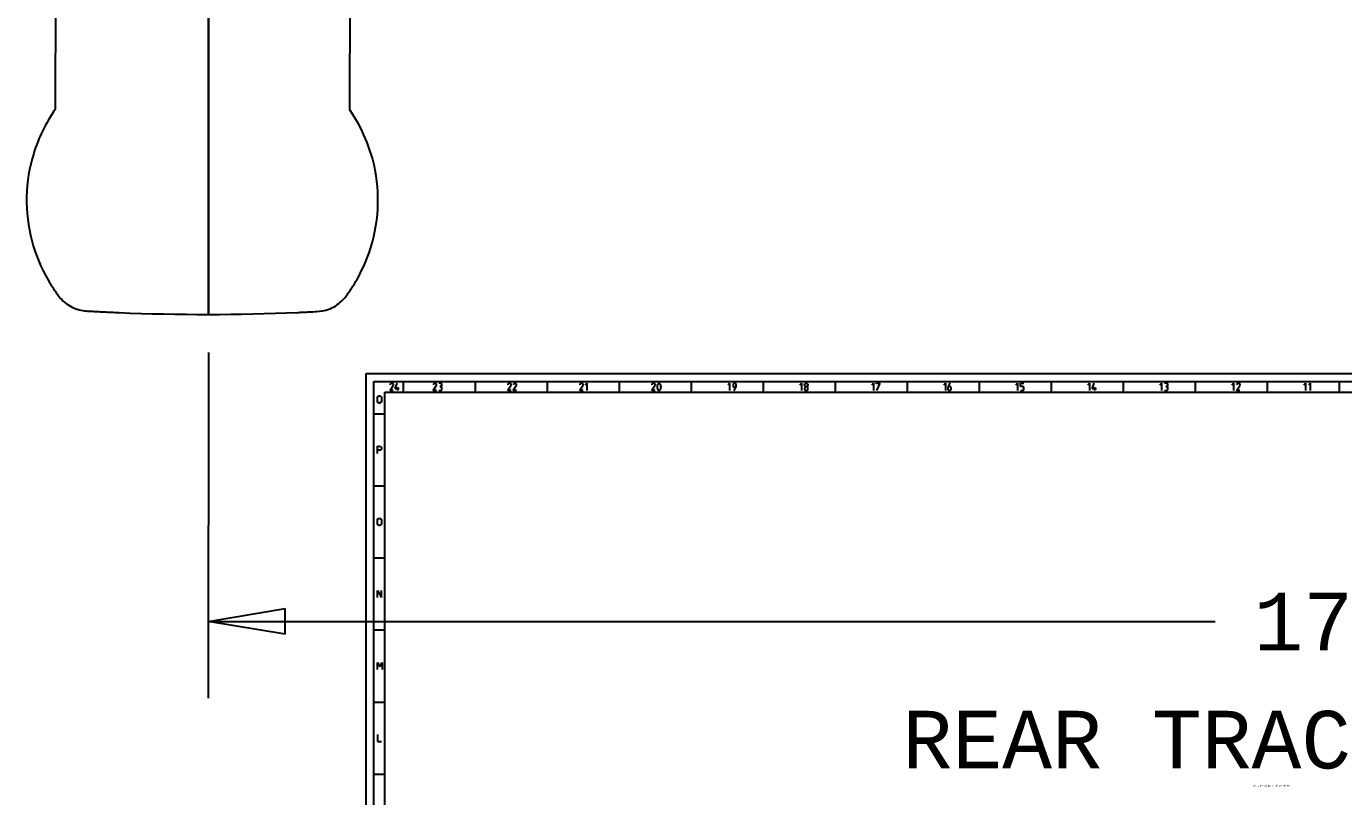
# Model space of a CAD drawing. Extents: x -912 to 8450, y -583 to 4401.
# Drawn here: x -236 to 679, y 547 to 1082 of the extents above; entities that cross this region are included whole.
import ezdxf
from ezdxf.enums import TextEntityAlignment as Align

# ---------------------------------------------------------------- set-up
doc = ezdxf.new("R2010")
doc.units = 0
doc.header["$MEASUREMENT"] = 0
doc.layers.get('0').update_dxf_attribs({"linetype": 'CONTINUOUS'})
doc.layers.add('1', color=7, linetype='CONTINUOUS')
doc.layers.add('5', color=7, linetype='CONTINUOUS')
doc.styles.get("Standard").update_dxf_attribs({"font": 'monotxt.shx'})
doc.dimstyles.new('DSTYLE1', dxfattribs={"dimtxt": 40, "dimasz": 53.333333, "dimexe": 4, "dimexo": 2, "dimgap": 2, "dimtad": 0, "dimtih": 1, "dimtoh": 1, "dimdec": 0, "dimzin": 3, "dimtxsty": 'STANDARD', "dimcen": 0.09, "dimazin": 3, "dimtp": 1, "dimtm": 1, "dimtfac": 1, "dimtdec": 4, "dimtofl": 0, "dimtmove": 0, "dimatfit": 3, "dimtolj": 1, "dimtzin": 0})

# ---------------------------------------------------------------- blocks, each defined once
blk = doc.blocks.new('A0_SIZE_FORMAT_E')
at = {"layer": '1', "color": 3, "linetype": 'CONTINUOUS'}
for p, q in [((-1189, 841), (0, 841)), ((-1189, 0), (-1189, 841)), ((-1183.5, 835.5), (-5.5, 835.5)), ((-1183.5, 5.5), (-1183.5, 835.5)), ((-1172.33, 829.23), (-1170.23, 832.52)), ((-1168.89, 830.42), (-1167.46, 834.23)), ((-1163, 828), (-1163, 835.5)), ((-1142.36, 829.23), (-1140.26, 832.52)), ((-1137.38, 834.25), (-1138.56, 834.25)), ((-1113, 828), (-1113, 835.5)), ((-1090.61, 829.23), (-1088.51, 832.52)), ((-1086.79, 829.23), (-1084.69, 832.52)), ((-1063, 828), (-1063, 835.5)), ((-1040.61, 829.23), (-1038.51, 832.52)), ((-1036.79, 833.12), (-1035.65, 834.23)), ((-1035.65, 834.23), (-1035.65, 829.23)), ((-1013, 828), (-1013, 835.5)), ((-990.61, 829.23), (-988.51, 832.52)), ((-963, 828), (-963, 835.5)), ((-937.67, 833.14), (-936.53, 834.25)), ((-936.53, 834.25), (-936.53, 829.25)), ((-934.19, 833.18), (-934.19, 832.62)), ((-913, 828), (-913, 835.5)), ((-887.87, 833.14), (-886.73, 834.25)), ((-886.73, 834.25), (-886.73, 829.25)), ((-863, 828), (-863, 835.5)), ((-837.87, 833.14), (-836.73, 834.25)), ((-836.73, 834.25), (-836.73, 829.25)), ((-832.2, 834.25), (-834.49, 829.25)), ((-834.49, 834.25), (-832.2, 834.25)), ((-834.49, 833.77), (-834.49, 834.25)), ((-813, 828), (-813, 835.5)), ((-787.87, 833.14), (-786.73, 834.25)), ((-786.73, 834.25), (-786.73, 829.25)), ((-763, 828), (-763, 835.5)), ((-737.87, 833.14), (-736.73, 834.25)), ((-736.73, 834.25), (-736.73, 829.25)), ((-734.49, 834.25), (-732.2, 834.25)), ((-734.49, 832.03), (-734.49, 834.25)), ((-713, 828), (-713, 835.5)), ((-687.87, 833.14), (-686.73, 834.25)), ((-686.73, 834.25), (-686.73, 829.25)), ((-684.77, 830.44), (-683.34, 834.25)), ((-663, 828), (-663, 835.5)), ((-637.87, 833.14), (-636.73, 834.25)), ((-636.73, 834.25), (-636.73, 829.25)), ((-633.34, 834.25), (-634.52, 834.25)), ((-613, 828), (-613, 835.5)), ((-587.87, 833.14), (-586.73, 834.25)), ((-586.73, 834.25), (-586.73, 829.25)), ((-584.51, 829.23), (-582.41, 832.52)), ((-563, 828), (-563, 835.5)), ((-537.87, 833.14), (-536.73, 834.25)), ((-536.73, 834.25), (-536.73, 829.25)), ((-534.51, 833.12), (-533.37, 834.23)), ((-533.37, 834.23), (-533.37, 829.23)), ((-513, 828), (-513, 835.5)), ((-1181.15, 821.89), (-1181.15, 824.11)), ((-1178.29, 824.11), (-1178.29, 821.89)), ((-1176, 828), (-13, 828)), ((-1176, 13), (-1176, 828)), ((-1170.05, 829.23), (-1172.33, 829.23)), ((-1166.03, 830.42), (-1168.89, 830.42)), ((-1167.22, 831.61), (-1167.22, 831.14)), ((-1167.22, 831.14), (-1167.22, 830.66)), ((-1167.22, 830.66), (-1167.22, 830.42)), ((-1167.22, 830.42), (-1167.22, 830.18)), ((-1167.22, 830.18), (-1167.22, 829.71)), ((-1167.22, 829.71), (-1167.22, 829.23)), ((-1140.07, 829.23), (-1142.36, 829.23)), ((-1138.56, 829.25), (-1137.66, 829.25)), ((-1137.66, 832.03), (-1137.38, 832.03)), ((-1088.32, 829.23), (-1090.61, 829.23)), ((-1084.51, 829.23), (-1086.79, 829.23)), ((-1038.32, 829.23), (-1040.61, 829.23)), ((-988.32, 829.23), (-990.61, 829.23)), ((-933.05, 831.51), (-932.19, 831.51)), ((-884.49, 830.91), (-884.49, 830.35)), ((-882.2, 830.35), (-882.2, 830.91)), ((-783.92, 832.03), (-784.77, 832.03)), ((-782.77, 830.36), (-782.77, 830.92)), ((-733.59, 832.03), (-734.49, 832.03)), ((-734.49, 829.25), (-733.59, 829.25)), ((-681.92, 830.44), (-684.77, 830.44)), ((-683.11, 831.63), (-683.11, 831.15)), ((-683.11, 831.15), (-683.11, 830.68)), ((-683.11, 830.68), (-683.11, 830.44)), ((-683.11, 830.44), (-683.11, 830.2)), ((-683.11, 830.2), (-683.11, 829.73)), ((-683.11, 829.73), (-683.11, 829.25)), ((-634.52, 829.25), (-633.62, 829.25)), ((-633.62, 832.03), (-633.34, 832.03)), ((-582.22, 829.23), (-584.51, 829.23)), ((-1178.71, 820.91), (-1179.24, 821.44)), ((-1178.18, 820.38), (-1178.71, 820.91)), ((-1183.5, 813), (-1176, 813)), ((-1181.15, 790.5), (-1179.72, 790.5)), ((-1181.15, 785.5), (-1181.15, 790.5)), ((-1179.72, 787.72), (-1181.15, 787.72)), ((-1183.5, 763), (-1176, 763)), ((-1181.15, 736.89), (-1181.15, 739.11)), ((-1178.29, 739.11), (-1178.29, 736.89)), ((-1183.5, 713), (-1176, 713)), ((-1181.15, 690.5), (-1178.29, 685.5)), ((-1181.15, 685.5), (-1181.15, 690.5)), ((-1178.29, 685.5), (-1178.29, 690.5)), ((-1183.5, 663), (-1176, 663)), ((-1181.15, 640.5), (-1179.43, 637.72)), ((-1181.15, 635.5), (-1181.15, 640.5)), ((-1179.43, 637.72), (-1177.72, 640.5)), ((-1177.72, 640.5), (-1177.72, 635.5)), ((-1183.5, 613), (-1176, 613)), ((-1181.15, 590.5), (-1181.15, 585.5)), ((-1181.15, 585.5), (-1179.72, 585.5)), ((-1179.72, 585.5), (-1178.29, 585.5)), ((-1183.5, 563), (-1176, 563))]:
    blk.add_line(p, q, dxfattribs=at)
for points in [[(-1136.27, 833.14), (-1136.27, 833.21, 0.008572), (-1136.27, 833.28, 0.009143), (-1136.28, 833.35, 0.009773), (-1136.29, 833.41, 0.010409), (-1136.3, 833.48, 0.011098), (-1136.32, 833.54, 0.011779), (-1136.33, 833.6, 0.012498), (-1136.35, 833.65, 0.013184), (-1136.37, 833.7, 0.013879), (-1136.4, 833.75, 0.014511), (-1136.42, 833.8, 0.015103), (-1136.45, 833.85, 0.015585), (-1136.48, 833.89, 0.016003), (-1136.51, 833.93, 0.016304), (-1136.55, 833.97, 0.016409), (-1136.59, 834.01, 0.016309), (-1136.63, 834.04, 0.016307), (-1136.67, 834.07, 0.016358), (-1136.72, 834.1, 0.015483), (-1136.77, 834.12, 0.014021), (-1136.82, 834.15, 0.0149), (-1136.87, 834.17, 0.016895), (-1136.93, 834.19, 0.012089), (-1136.98, 834.2, 0.004017), (-1137.03, 834.22, 0.015985), (-1137.11, 834.23, 0.024459), (-1137.22, 834.24, 0.010714), (-1137.38, 834.25, 0.005393)], [(-1137.38, 832.03), (-1137.31, 832.03, 0.008574), (-1137.24, 832.03, 0.009145), (-1137.17, 832.04, 0.009775), (-1137.11, 832.05, 0.010411), (-1137.04, 832.06, 0.011101), (-1136.98, 832.07, 0.011782), (-1136.92, 832.09, 0.0125), (-1136.87, 832.11, 0.013187), (-1136.82, 832.13, 0.013882), (-1136.77, 832.15, 0.014514), (-1136.72, 832.18, 0.015105), (-1136.67, 832.21, 0.015588), (-1136.63, 832.24, 0.016005), (-1136.59, 832.27, 0.016306), (-1136.55, 832.31, 0.01641), (-1136.51, 832.35, 0.01631), (-1136.48, 832.39, 0.016308), (-1136.45, 832.43, 0.016358), (-1136.42, 832.48, 0.015483), (-1136.39, 832.52, 0.014021), (-1136.37, 832.57, 0.014899), (-1136.35, 832.63, 0.016893), (-1136.33, 832.68, 0.012087), (-1136.32, 832.74, 0.004016), (-1136.3, 832.79, 0.015982), (-1136.29, 832.86, 0.024455), (-1136.28, 832.98, 0.010712), (-1136.27, 833.14, 0.005392)], [(-934.19, 832.62), (-934.19, 832.55, 0.008816), (-934.19, 832.48, 0.009402), (-934.18, 832.41, 0.010046), (-934.17, 832.35, 0.010694), (-934.16, 832.28, 0.011393), (-934.14, 832.22, 0.01208), (-934.13, 832.17, 0.012799), (-934.11, 832.11, 0.013479), (-934.09, 832.06, 0.014161), (-934.06, 832.01, 0.014771), (-934.04, 831.96, 0.01533), (-934.01, 831.91, 0.015773), (-933.97, 831.87, 0.01614), (-933.94, 831.83, 0.016387), (-933.9, 831.79, 0.01643), (-933.86, 831.75, 0.016272), (-933.82, 831.72, 0.01621), (-933.78, 831.69, 0.016204), (-933.73, 831.66, 0.015286), (-933.68, 831.64, 0.013804), (-933.63, 831.61, 0.014631), (-933.57, 831.59, 0.016549), (-933.52, 831.57, 0.011815), (-933.46, 831.56, 0.003922), (-933.41, 831.54, 0.015596), (-933.33, 831.53, 0.023817), (-933.21, 831.52, 0.010422), (-933.05, 831.51, 0.005245)], [(-884.31, 832.57), (-884.34, 832.64, -0.008574), (-884.37, 832.7, -0.009146), (-884.4, 832.76, -0.009776), (-884.43, 832.82, -0.010412), (-884.45, 832.88, -0.011101), (-884.47, 832.94, -0.011783), (-884.48, 833, -0.012501), (-884.49, 833.06, -0.013188), (-884.5, 833.11, -0.013883), (-884.51, 833.17, -0.014515), (-884.51, 833.22, -0.015107), (-884.5, 833.28, -0.015589), (-884.5, 833.33, -0.016007), (-884.49, 833.38, -0.016307), (-884.48, 833.43, -0.016412), (-884.46, 833.48, -0.016312), (-884.45, 833.53, -0.016309), (-884.42, 833.58, -0.016359), (-884.4, 833.63, -0.015484), (-884.37, 833.67, -0.014022), (-884.34, 833.72, -0.0149), (-884.3, 833.77, -0.016894), (-884.26, 833.81, -0.012088), (-884.22, 833.85, -0.004016), (-884.18, 833.89, -0.015983), (-884.13, 833.94, -0.024456), (-884.03, 834, -0.010712), (-883.9, 834.09, -0.005392)], [(-883.34, 832.02), (-883.39, 832.02, -0.007264), (-883.43, 832.02, -0.007492), (-883.47, 832.02, -0.007728), (-883.51, 832.03, -0.007949), (-883.55, 832.03, -0.008172), (-883.59, 832.04, -0.008378), (-883.63, 832.05, -0.00858), (-883.66, 832.06, -0.00876), (-883.7, 832.07, -0.008932), (-883.74, 832.08, -0.009079), (-883.77, 832.09, -0.009208), (-883.81, 832.11, -0.009306), (-883.84, 832.12, -0.009395), (-883.87, 832.14, -0.009465), (-883.9, 832.16, -0.009469), (-883.94, 832.18, -0.009411), (-883.97, 832.2, -0.009465), (-884, 832.22, -0.009602), (-884.03, 832.24, -0.009246), (-884.06, 832.27, -0.008542), (-884.08, 832.29, -0.009301), (-884.11, 832.32, -0.010885), (-884.14, 832.35, -0.00808), (-884.16, 832.37, -0.002739), (-884.19, 832.4, -0.01111), (-884.21, 832.44, -0.018207), (-884.26, 832.49, -0.00848), (-884.31, 832.57, -0.004388)], [(-883.9, 834.09), (-883.86, 834.11, -0.007264), (-883.83, 834.13, -0.007493), (-883.79, 834.15, -0.007728), (-883.75, 834.16, -0.00795), (-883.71, 834.18, -0.008173), (-883.68, 834.19, -0.008379), (-883.64, 834.2, -0.008581), (-883.6, 834.22, -0.008761), (-883.57, 834.22, -0.008933), (-883.53, 834.23, -0.009081), (-883.49, 834.24, -0.00921), (-883.46, 834.24, -0.009308), (-883.42, 834.25, -0.009397), (-883.38, 834.25, -0.009467), (-883.34, 834.25, -0.009471), (-883.31, 834.25, -0.009413), (-883.27, 834.25, -0.009467), (-883.23, 834.24, -0.009604), (-883.2, 834.24, -0.009248), (-883.16, 834.23, -0.008544), (-883.12, 834.22, -0.009303), (-883.08, 834.22, -0.010888), (-883.05, 834.2, -0.008082), (-883.01, 834.19, -0.00274), (-882.98, 834.18, -0.011113), (-882.94, 834.16, -0.018211), (-882.87, 834.13, -0.008481), (-882.79, 834.09, -0.004389)], [(-882.38, 832.57), (-882.4, 832.54, -0.007263), (-882.43, 832.5, -0.007491), (-882.45, 832.47, -0.007727), (-882.47, 832.44, -0.007948), (-882.5, 832.4, -0.008171), (-882.52, 832.37, -0.008377), (-882.55, 832.35, -0.008579), (-882.58, 832.32, -0.008759), (-882.6, 832.29, -0.008931), (-882.63, 832.27, -0.009079), (-882.66, 832.24, -0.009207), (-882.69, 832.22, -0.009306), (-882.72, 832.2, -0.009394), (-882.75, 832.18, -0.009465), (-882.78, 832.16, -0.009469), (-882.82, 832.14, -0.009411), (-882.85, 832.12, -0.009465), (-882.88, 832.11, -0.009602), (-882.92, 832.09, -0.009246), (-882.95, 832.08, -0.008542), (-882.99, 832.07, -0.009301), (-883.03, 832.06, -0.010886), (-883.06, 832.05, -0.008081), (-883.1, 832.04, -0.00274), (-883.13, 832.03, -0.011111), (-883.18, 832.03, -0.018209), (-883.25, 832.02, -0.008481), (-883.34, 832.02, -0.004389)], [(-882.79, 834.09), (-882.73, 834.05, -0.008575), (-882.67, 834.02, -0.009147), (-882.61, 833.98, -0.009777), (-882.56, 833.94, -0.010414), (-882.51, 833.89, -0.011103), (-882.47, 833.85, -0.011785), (-882.42, 833.81, -0.012504), (-882.39, 833.77, -0.01319), (-882.35, 833.72, -0.013886), (-882.32, 833.67, -0.014518), (-882.29, 833.63, -0.01511), (-882.26, 833.58, -0.015592), (-882.24, 833.53, -0.01601), (-882.22, 833.48, -0.01631), (-882.21, 833.43, -0.016414), (-882.2, 833.38, -0.016314), (-882.19, 833.33, -0.016311), (-882.18, 833.28, -0.016361), (-882.18, 833.22, -0.015485), (-882.18, 833.17, -0.014022), (-882.19, 833.11, -0.0149), (-882.2, 833.06, -0.016894), (-882.21, 833, -0.012087), (-882.22, 832.94, -0.004016), (-882.24, 832.89, -0.015982), (-882.26, 832.82, -0.024454), (-882.31, 832.72, -0.010711), (-882.38, 832.57, -0.005391)], [(-632.23, 833.14), (-632.23, 833.21, 0.008572), (-632.24, 833.28, 0.009143), (-632.25, 833.35, 0.009773), (-632.25, 833.41, 0.010409), (-632.27, 833.48, 0.011098), (-632.28, 833.54, 0.011779), (-632.3, 833.6, 0.012498), (-632.31, 833.65, 0.013184), (-632.34, 833.7, 0.013879), (-632.36, 833.75, 0.014511), (-632.38, 833.8, 0.015103), (-632.41, 833.85, 0.015585), (-632.44, 833.89, 0.016003), (-632.48, 833.93, 0.016304), (-632.51, 833.97, 0.016409), (-632.55, 834.01, 0.016309), (-632.59, 834.04, 0.016307), (-632.64, 834.07, 0.016358), (-632.68, 834.1, 0.015483), (-632.73, 834.12, 0.014021), (-632.78, 834.15, 0.0149), (-632.83, 834.17, 0.016895), (-632.89, 834.19, 0.012089), (-632.95, 834.2, 0.004017), (-633, 834.22, 0.015985), (-633.07, 834.23, 0.024459), (-633.19, 834.24, 0.010714), (-633.34, 834.25, 0.005393)], [(-633.34, 832.03), (-633.27, 832.03, 0.008574), (-633.2, 832.03, 0.009145), (-633.13, 832.04, 0.009775), (-633.07, 832.05, 0.010411), (-633.01, 832.06, 0.011101), (-632.95, 832.07, 0.011782), (-632.89, 832.09, 0.0125), (-632.83, 832.11, 0.013187), (-632.78, 832.13, 0.013882), (-632.73, 832.15, 0.014514), (-632.68, 832.18, 0.015105), (-632.64, 832.21, 0.015588), (-632.59, 832.24, 0.016005), (-632.55, 832.27, 0.016306), (-632.51, 832.31, 0.01641), (-632.48, 832.35, 0.01631), (-632.44, 832.39, 0.016308), (-632.41, 832.43, 0.016358), (-632.38, 832.48, 0.015483), (-632.36, 832.52, 0.014021), (-632.34, 832.57, 0.014899), (-632.31, 832.63, 0.016893), (-632.3, 832.68, 0.012087), (-632.28, 832.74, 0.004016), (-632.27, 832.79, 0.015982), (-632.25, 832.86, 0.024455), (-632.24, 832.98, 0.010712), (-632.23, 833.14, 0.005392)], [(-1136.27, 830.64), (-1136.27, 830.73, 0.008572), (-1136.28, 830.82, 0.009144), (-1136.28, 830.9, 0.009774), (-1136.3, 830.98, 0.01041), (-1136.31, 831.06, 0.011099), (-1136.33, 831.14, 0.01178), (-1136.35, 831.21, 0.012499), (-1136.37, 831.28, 0.013185), (-1136.4, 831.34, 0.01388), (-1136.43, 831.41, 0.014512), (-1136.46, 831.47, 0.015104), (-1136.49, 831.53, 0.015586), (-1136.53, 831.58, 0.016004), (-1136.57, 831.63, 0.016305), (-1136.62, 831.68, 0.01641), (-1136.67, 831.72, 0.01631), (-1136.72, 831.76, 0.016308), (-1136.77, 831.8, 0.016359), (-1136.83, 831.84, 0.015484), (-1136.89, 831.87, 0.014022), (-1136.95, 831.9, 0.0149), (-1137.02, 831.93, 0.016895), (-1137.09, 831.95, 0.012089), (-1137.16, 831.97, 0.004017), (-1137.22, 831.99, 0.015984), (-1137.31, 832, 0.024459), (-1137.46, 832.02, 0.010714), (-1137.66, 832.03, 0.005393)], [(-1137.66, 829.25), (-1137.57, 829.25, 0.008573), (-1137.48, 829.26, 0.009145), (-1137.4, 829.27, 0.009776), (-1137.31, 829.28, 0.010412), (-1137.24, 829.29, 0.011101), (-1137.16, 829.31, 0.011783), (-1137.09, 829.33, 0.012502), (-1137.02, 829.35, 0.013189), (-1136.95, 829.38, 0.013885), (-1136.89, 829.41, 0.014517), (-1136.83, 829.44, 0.015109), (-1136.77, 829.48, 0.015592), (-1136.72, 829.51, 0.01601), (-1136.67, 829.56, 0.016311), (-1136.62, 829.6, 0.016415), (-1136.57, 829.65, 0.016315), (-1136.53, 829.7, 0.016313), (-1136.49, 829.75, 0.016363), (-1136.46, 829.81, 0.015487), (-1136.43, 829.87, 0.014025), (-1136.4, 829.93, 0.014903), (-1136.37, 830, 0.016898), (-1136.35, 830.07, 0.01209), (-1136.33, 830.14, 0.004017), (-1136.31, 830.21, 0.015986), (-1136.3, 830.29, 0.024459), (-1136.28, 830.44, 0.010713), (-1136.27, 830.64, 0.005392)], [(-884.49, 830.35), (-884.49, 830.28, 0.008817), (-884.48, 830.21, 0.009403), (-884.47, 830.14, 0.010048), (-884.47, 830.08, 0.010696), (-884.45, 830.01, 0.011395), (-884.44, 829.95, 0.012082), (-884.42, 829.89, 0.012802), (-884.4, 829.84, 0.013482), (-884.38, 829.79, 0.014164), (-884.36, 829.74, 0.014774), (-884.33, 829.69, 0.015334), (-884.3, 829.64, 0.015776), (-884.27, 829.6, 0.016144), (-884.24, 829.56, 0.01639), (-884.2, 829.52, 0.016434), (-884.16, 829.48, 0.016275), (-884.12, 829.45, 0.016213), (-884.07, 829.42, 0.016206), (-884.03, 829.39, 0.015287), (-883.98, 829.37, 0.013805), (-883.93, 829.34, 0.014632), (-883.87, 829.32, 0.016549), (-883.81, 829.3, 0.011815), (-883.75, 829.29, 0.003922), (-883.7, 829.27, 0.015595), (-883.63, 829.26, 0.023815), (-883.51, 829.25, 0.010421), (-883.34, 829.24, 0.005244)], [(-882.2, 830.91), (-882.2, 830.98, 0.008817), (-882.21, 831.05, 0.009404), (-882.21, 831.12, 0.010048), (-882.22, 831.18, 0.010696), (-882.23, 831.25, 0.011395), (-882.25, 831.31, 0.012082), (-882.27, 831.36, 0.012801), (-882.28, 831.42, 0.013482), (-882.31, 831.47, 0.014164), (-882.33, 831.52, 0.014773), (-882.36, 831.57, 0.015333), (-882.39, 831.62, 0.015775), (-882.42, 831.66, 0.016142), (-882.45, 831.7, 0.016389), (-882.49, 831.74, 0.016432), (-882.53, 831.77, 0.016273), (-882.57, 831.81, 0.016211), (-882.62, 831.84, 0.016204), (-882.66, 831.87, 0.015285), (-882.71, 831.89, 0.013803), (-882.76, 831.92, 0.01463), (-882.82, 831.94, 0.016547), (-882.88, 831.96, 0.011814), (-882.93, 831.97, 0.003921), (-882.99, 831.99, 0.015594), (-883.06, 832, 0.023813), (-883.18, 832.01, 0.01042), (-883.34, 832.02, 0.005244)], [(-782.77, 830.92), (-782.77, 830.99, 0.008817), (-782.78, 831.06, 0.009403), (-782.79, 831.13, 0.010048), (-782.79, 831.19, 0.010695), (-782.81, 831.25, 0.011394), (-782.82, 831.32, 0.012081), (-782.84, 831.37, 0.0128), (-782.86, 831.43, 0.01348), (-782.88, 831.48, 0.014162), (-782.9, 831.53, 0.014772), (-782.93, 831.58, 0.015331), (-782.96, 831.63, 0.015773), (-782.99, 831.67, 0.016141), (-783.02, 831.71, 0.016387), (-783.06, 831.75, 0.01643), (-783.1, 831.78, 0.016271), (-783.14, 831.82, 0.016209), (-783.19, 831.85, 0.016203), (-783.23, 831.88, 0.015284), (-783.28, 831.9, 0.013803), (-783.33, 831.93, 0.01463), (-783.39, 831.95, 0.016547), (-783.45, 831.97, 0.011813), (-783.51, 831.98, 0.003921), (-783.56, 832, 0.015594), (-783.63, 832.01, 0.023813), (-783.75, 832.02, 0.010421), (-783.92, 832.03, 0.005244)], [(-732.2, 830.64), (-732.21, 830.73, 0.008574), (-732.21, 830.82, 0.009146), (-732.22, 830.9, 0.009776), (-732.23, 830.98, 0.010412), (-732.24, 831.06, 0.011102), (-732.26, 831.14, 0.011783), (-732.28, 831.21, 0.012502), (-732.31, 831.28, 0.013189), (-732.33, 831.34, 0.013885), (-732.36, 831.41, 0.014517), (-732.39, 831.47, 0.015108), (-732.43, 831.53, 0.015591), (-732.47, 831.58, 0.016009), (-732.51, 831.63, 0.016309), (-732.55, 831.68, 0.016414), (-732.6, 831.72, 0.016314), (-732.65, 831.76, 0.016311), (-732.71, 831.8, 0.016361), (-732.76, 831.84, 0.015486), (-732.82, 831.87, 0.014023), (-732.89, 831.9, 0.014901), (-732.95, 831.93, 0.016895), (-733.03, 831.95, 0.012088), (-733.09, 831.97, 0.004016), (-733.16, 831.99, 0.015984), (-733.25, 832, 0.024456), (-733.4, 832.02, 0.010712), (-733.59, 832.03, 0.005392)], [(-733.59, 829.25), (-733.5, 829.25, 0.008575), (-733.41, 829.26, 0.009146), (-733.33, 829.27, 0.009777), (-733.25, 829.28, 0.010413), (-733.17, 829.29, 0.011103), (-733.09, 829.31, 0.011784), (-733.02, 829.33, 0.012503), (-732.95, 829.35, 0.013189), (-732.89, 829.38, 0.013885), (-732.82, 829.41, 0.014517), (-732.76, 829.44, 0.015109), (-732.71, 829.48, 0.015591), (-732.65, 829.51, 0.016009), (-732.6, 829.56, 0.016309), (-732.55, 829.6, 0.016414), (-732.51, 829.65, 0.016313), (-732.47, 829.7, 0.016311), (-732.43, 829.75, 0.016361), (-732.39, 829.81, 0.015485), (-732.36, 829.87, 0.014022), (-732.33, 829.93, 0.0149), (-732.31, 830, 0.016894), (-732.28, 830.07, 0.012088), (-732.26, 830.14, 0.004016), (-732.24, 830.21, 0.015983), (-732.23, 830.29, 0.024455), (-732.22, 830.44, 0.010711), (-732.2, 830.64, 0.005391)], [(-632.23, 830.64), (-632.24, 830.73, 0.008572), (-632.24, 830.82, 0.009144), (-632.25, 830.9, 0.009774), (-632.26, 830.98, 0.01041), (-632.27, 831.06, 0.011099), (-632.29, 831.14, 0.01178), (-632.31, 831.21, 0.012499), (-632.33, 831.28, 0.013185), (-632.36, 831.34, 0.01388), (-632.39, 831.41, 0.014512), (-632.42, 831.47, 0.015104), (-632.46, 831.53, 0.015586), (-632.5, 831.58, 0.016004), (-632.54, 831.63, 0.016305), (-632.58, 831.68, 0.01641), (-632.63, 831.72, 0.01631), (-632.68, 831.76, 0.016308), (-632.74, 831.8, 0.016359), (-632.79, 831.84, 0.015484), (-632.85, 831.87, 0.014022), (-632.92, 831.9, 0.0149), (-632.98, 831.93, 0.016895), (-633.05, 831.95, 0.012089), (-633.12, 831.97, 0.004017), (-633.19, 831.99, 0.015984), (-633.28, 832, 0.024459), (-633.42, 832.02, 0.010714), (-633.62, 832.03, 0.005393)], [(-633.62, 829.25), (-633.53, 829.25, 0.008573), (-633.44, 829.26, 0.009145), (-633.36, 829.27, 0.009776), (-633.28, 829.28, 0.010412), (-633.2, 829.29, 0.011101), (-633.12, 829.31, 0.011783), (-633.05, 829.33, 0.012502), (-632.98, 829.35, 0.013189), (-632.92, 829.38, 0.013885), (-632.85, 829.41, 0.014517), (-632.79, 829.44, 0.015109), (-632.74, 829.48, 0.015592), (-632.68, 829.51, 0.01601), (-632.63, 829.56, 0.016311), (-632.58, 829.6, 0.016415), (-632.54, 829.65, 0.016315), (-632.5, 829.7, 0.016313), (-632.46, 829.75, 0.016363), (-632.42, 829.81, 0.015487), (-632.39, 829.87, 0.014025), (-632.36, 829.93, 0.014903), (-632.33, 830, 0.016898), (-632.31, 830.07, 0.01209), (-632.29, 830.14, 0.004017), (-632.27, 830.21, 0.015986), (-632.26, 830.29, 0.024459), (-632.25, 830.44, 0.010713), (-632.23, 830.64, 0.005392)]]:
    blk.add_lwpolyline(points, format="xyb", dxfattribs=at)
for points, knots in [([(-1170.23, 832.52), (-1170.07, 832.86), (-1169.8, 833.42), (-1170.63, 834.16), (-1171.15, 834.31), (-1172.01, 834.05), (-1172.35, 833.51), (-1172.33, 833.09)], [0, 0, 0, 0, 0.166667, 0.333333, 0.5, 0.666667, 1, 1, 1, 1]), ([(-1140.26, 832.52), (-1140.1, 832.86), (-1139.82, 833.42), (-1140.65, 834.16), (-1141.17, 834.31), (-1142.04, 834.05), (-1142.37, 833.51), (-1142.36, 833.09)], [0, 0, 0, 0, 0.166667, 0.333333, 0.5, 0.666667, 1, 1, 1, 1]), ([(-1088.51, 832.52), (-1088.35, 832.86), (-1088.07, 833.42), (-1088.9, 834.16), (-1089.42, 834.31), (-1090.28, 834.05), (-1090.62, 833.51), (-1090.61, 833.09)], [0, 0, 0, 0, 0.166667, 0.333333, 0.5, 0.666667, 1, 1, 1, 1]), ([(-1084.69, 832.52), (-1084.53, 832.86), (-1084.26, 833.42), (-1085.09, 834.16), (-1085.61, 834.31), (-1086.47, 834.05), (-1086.81, 833.51), (-1086.79, 833.09)], [0, 0, 0, 0, 0.166667, 0.333333, 0.5, 0.666667, 1, 1, 1, 1]), ([(-1038.51, 832.52), (-1038.35, 832.86), (-1038.07, 833.42), (-1038.9, 834.16), (-1039.42, 834.31), (-1040.29, 834.05), (-1040.62, 833.51), (-1040.61, 833.09)], [0, 0, 0, 0, 0.166667, 0.333333, 0.5, 0.666667, 1, 1, 1, 1]), ([(-988.51, 832.52), (-988.35, 832.86), (-988.07, 833.42), (-988.9, 834.16), (-989.42, 834.31), (-990.29, 834.05), (-990.62, 833.51), (-990.61, 833.09)], [0, 0, 0, 0, 0.166667, 0.333333, 0.5, 0.666667, 1, 1, 1, 1]), ([(-986.02, 833.97), (-985.9, 834.13), (-985.71, 834.29), (-985.41, 834.22), (-985.2, 834.13), (-984.79, 833.62), (-984.46, 832.94), (-984.36, 831.36), (-984.53, 830.32), (-984.8, 829.78), (-985, 829.51), (-985.2, 829.32), (-985.19, 829.34), (-985.21, 829.32), (-985.25, 829.29), (-985.28, 829.27), (-985.42, 829.21), (-985.5, 829.21), (-985.55, 829.21)], [0, 0, 0, 0, 0.1, 0.15, 0.2, 0.25, 0.3, 0.4, 0.5, 0.55, 0.575, 0.6, 0.625, 0.65, 0.7, 0.8, 0.9, 1, 1, 1, 1]), ([(-933.62, 829.29), (-933.21, 829.68), (-932.7, 830.32), (-932.24, 831.3), (-932.01, 832.08), (-931.87, 833.12), (-932.06, 833.99), (-932.55, 834.3), (-933.05, 834.29)], [0, 0, 0, 0, 0.25, 0.375, 0.5, 0.625, 0.75, 1, 1, 1, 1]), ([(-783.34, 834.25), (-783.76, 833.86), (-784.27, 833.22), (-784.72, 832.24), (-784.96, 831.46), (-785.1, 830.41), (-784.91, 829.55), (-784.42, 829.24), (-783.92, 829.25)], [0, 0, 0, 0, 0.25, 0.375, 0.5, 0.625, 0.75, 1, 1, 1, 1]), ([(-582.41, 832.52), (-582.24, 832.86), (-581.97, 833.42), (-582.8, 834.16), (-583.32, 834.31), (-584.18, 834.05), (-584.52, 833.51), (-584.51, 833.09)], [0, 0, 0, 0, 0.166667, 0.333333, 0.5, 0.666667, 1, 1, 1, 1]), ([(-1181.15, 824.11), (-1181.15, 824.35), (-1181.01, 824.84), (-1180.47, 825.37), (-1179.97, 825.5), (-1179.72, 825.5)], [0, 0, 0, 0, 0.333333, 0.666667, 1, 1, 1, 1]), ([(-1179.72, 825.5), (-1179.47, 825.5), (-1178.97, 825.37), (-1178.42, 824.84), (-1178.29, 824.35), (-1178.29, 824.11)], [0, 0, 0, 0, 0.333333, 0.666667, 1, 1, 1, 1]), ([(-1179.72, 820.5), (-1179.97, 820.5), (-1180.47, 820.63), (-1181.01, 821.16), (-1181.15, 821.65), (-1181.15, 821.89)], [0, 0, 0, 0, 0.333333, 0.666667, 1, 1, 1, 1]), ([(-1178.29, 821.89), (-1178.29, 821.65), (-1178.42, 821.16), (-1178.97, 820.63), (-1179.47, 820.5), (-1179.72, 820.5)], [0, 0, 0, 0, 0.333333, 0.666667, 1, 1, 1, 1]), ([(-1179.72, 790.5), (-1179.47, 790.5), (-1178.97, 790.37), (-1178.42, 789.84), (-1178.29, 789.35), (-1178.29, 789.11)], [0, 0, 0, 0, 0.333333, 0.666667, 1, 1, 1, 1]), ([(-1178.29, 789.11), (-1178.29, 788.87), (-1178.42, 788.38), (-1178.97, 787.85), (-1179.47, 787.72), (-1179.72, 787.72)], [0, 0, 0, 0, 0.333333, 0.666667, 1, 1, 1, 1]), ([(-1181.15, 739.11), (-1181.15, 739.35), (-1181.01, 739.84), (-1180.47, 740.37), (-1179.97, 740.5), (-1179.72, 740.5)], [0, 0, 0, 0, 0.333333, 0.666667, 1, 1, 1, 1]), ([(-1179.72, 735.5), (-1179.97, 735.5), (-1180.47, 735.63), (-1181.01, 736.16), (-1181.15, 736.65), (-1181.15, 736.89)], [0, 0, 0, 0, 0.333333, 0.666667, 1, 1, 1, 1]), ([(-1179.72, 740.5), (-1179.47, 740.5), (-1178.97, 740.37), (-1178.42, 739.84), (-1178.29, 739.35), (-1178.29, 739.11)], [0, 0, 0, 0, 0.333333, 0.666667, 1, 1, 1, 1]), ([(-1178.29, 736.89), (-1178.29, 736.65), (-1178.42, 736.16), (-1178.97, 735.63), (-1179.47, 735.5), (-1179.72, 735.5)], [0, 0, 0, 0, 0.333333, 0.666667, 1, 1, 1, 1])]:
    blk.add_open_spline(points, degree=3, knots=knots, dxfattribs=at)
for points in [[(-985.55, 829.21), (-985.84, 829.26), (-986.28, 829.45), (-986.73, 831.18), (-986.73, 832.7), (-986.31, 833.54), (-986.02, 833.97)], [(-933.05, 834.29), (-933.14, 834.3), (-933.36, 834.24), (-933.59, 834.19), (-934.14, 833.75), (-934.17, 833.4), (-934.19, 833.18)], [(-883.34, 832.02), (-883.44, 832.03), (-883.66, 831.97), (-883.88, 831.92), (-884.43, 831.48), (-884.47, 831.13), (-884.49, 830.91)], [(-883.34, 829.24), (-883.25, 829.23), (-883.03, 829.29), (-882.81, 829.34), (-882.26, 829.78), (-882.22, 830.13), (-882.2, 830.35)], [(-783.92, 829.25), (-783.82, 829.24), (-783.6, 829.3), (-783.38, 829.35), (-782.83, 829.79), (-782.79, 830.14), (-782.77, 830.36)]]:
    blk.add_open_spline(points, degree=3, dxfattribs=at)
for tag, height, p in [('REFERENCE', 3, (-85.38, 135.86)), ('CADTYPE', 3, (-169.79, 87.77)), ('CADLOC.', 3, (-142.12, 87.54)), ('OPER.NO.', 3, (-169.47, 73.86)), ('UNIT', 3, (-142.37, 74.04)), ('DRAWING', 4, (-70.3, 74.33)), ('SHT', 3, (-18.73, 65.4)), ('DESIGN', 3, (-169.47, 59.71)), ('DETAIL', 3, (-142.37, 59.82)), ('TITLE1', 4, (-79.24, 57.66)), ('OF', 3, (-18.73, 58.64)), ('CHECKED', 3, (-169.47, 45.59)), ('SAFETY', 3, (-142.37, 45.59)), ('TITLE2', 4, (-79.48, 48.12)), ('SHOWN', 3, (-22.69, 45.29)), ('RH/LH', 3, (-22.58, 50.9)), ('SCALE', 3, (-169.47, 31.7)), ('YYYYMMDD', 3, (-142.37, 31.81))]:
    blk.add_attdef(tag, text='', height=height, dxfattribs=at).set_placement(p, align=Align.MIDDLE_CENTER)
for tag, p in [('FECDS_VERSION', (-133.17, 100.29)), ('DRW-CAD_FILE', (-111.32, 87.91)), ('VERSION', (-57.34, 87.81)), ('DIVISION', (-91.29, 37.38)), ('PLANT', (-91.29, 30.7)), ('GSDB', (-32.68, 30.49))]:
    blk.add_attdef(tag, text='', height=3, dxfattribs=at).set_placement(p, align=Align.MIDDLE_LEFT)
at = {"layer": '1', "color": 3, "linetype": 'CONTINUOUS', "width": 0.9}
blk.add_attdef('DTMC', text='', height=3, dxfattribs=at).set_placement((-26.48, 92.22), align=Align.MIDDLE_CENTER)
blk = doc.blocks.new('_AH1')
at = {"color": 0, "linetype": 'CONTINUOUS'}
for p, q in [((-1, 0.166667), (0, 0)), ((-1, 0.166667), (-1, -0.166667)), ((0, 0), (-1, -0.166667)), ((0, 0), (-1, 0))]:
    blk.add_line(p, q, dxfattribs=at)
blk = doc.blocks.new('*D7')
at = {"layer": '5', "color": 1, "linetype": 'CONTINUOUS'}
for p, q in [((-109.48877, 855.63539), (-109.52574, 615.64268)), ((1617.6868, 855.36932), (1617.6498, 615.37661)), ((-109.51752, 668.97601), (589.52423, 668.86833)), ((1617.658, 668.70994), (802.85756, 668.83546))]:
    blk.add_line(p, q, dxfattribs=at)
at = {"layer": '5', "color": 1, "xscale": 53.333333, "yscale": 53.333333, "zscale": 53.333333}
for p, rotation in [((-109.51752, 668.97601), 179.99117), ((1617.658, 668.70994), 359.99117)]:
    blk.add_blockref('_AH1', p, dxfattribs=dict(at, rotation=rotation))
at = {"layer": '5', "color": 1, "linetype": 'CONTINUOUS'}
blk.add_text('1759', height=40, dxfattribs=at).set_placement((616.1909, 648.85189))

msp = doc.modelspace()

# ---------------------------------------------------------------- linework, layer by layer
at = {"layer": '5', "color": 2, "linetype": 'CONTINUOUS'}
for p, q in [((-215.25912, 1293.7032), (-215.79247, 1024.3599)), ((-11.29263, 1023.9552), (-10.891767, 1226.3928))]:
    msp.add_line(p, q, dxfattribs=at)
for points, knots in [([(-109.38655, 1401.9916), (-109.38655, 1413.3161), (-109.38655, 1424.3474), (-109.38655, 1467.2123), (-109.38655, 1496.0489), (-109.38655, 1545.7338), (-109.38655, 1565.9636), (-109.38655, 1595.0636), (-109.38655, 1603.5645), (-109.38655, 1607.5779), (-109.38655, 1603.1077), (-109.38655, 1581.8053), (-109.38655, 1565.3803), (-109.38655, 1518.9502), (-109.38655, 1487.7633), (-109.38655, 1418.1165), (-109.38655, 1380.8331), (-109.38655, 1304.017), (-109.38655, 1265.2249), (-109.38655, 1186.9732), (-109.38655, 1148.0518), (-109.38655, 1074.3913), (-109.38655, 1040.1675), (-109.38655, 980.20587), (-109.38655, 954.74159), (-109.38655, 914.99983), (-109.38655, 900.61852), (-109.38655, 882.45803), (-109.38655, 879.78756), (-109.38655, 887.94682), (-109.38655, 897.88441), (-109.38655, 929.44148), (-109.38655, 951.16625), (-109.38655, 1004.6528), (-109.38655, 1036.1465), (-109.38655, 1105.5858), (-109.38655, 1143.0082), (-109.38655, 1219.5944), (-109.38655, 1258.1957), (-109.38655, 1332.9083), (-109.38655, 1368.5984), (-109.38655, 1401.9916)], [0, 0, 0, 0, 0.01657, 0.01657, 0.066423607, 0.066423607, 0.11786836, 0.11786836, 0.17005683, 0.17005683, 0.2220653, 0.2220653, 0.27295648, 0.27295648, 0.33099, 0.33099, 0.38489514, 0.38489514, 0.4359409, 0.4359409, 0.48798836, 0.48798836, 0.54012992, 0.54012992, 0.59142918, 0.59142918, 0.64098677, 0.64098677, 0.69464944, 0.69464944, 0.74493001, 0.74493001, 0.79661556, 0.79661556, 0.84883398, 0.84883398, 0.90065254, 0.90065254, 0.9511408, 0.9511408, 1, 1, 1, 1]), ([(-215.79247, 1024.3599), (-222.34537, 1015.0606), (-227.39077, 1004.7177), (-233.79413, 984.05153), (-235.43625, 973.95499), (-235.85545, 953.47278), (-234.63452, 943.2123), (-229.48231, 923.61747), (-225.61412, 914.28635), (-219.30498, 903.39373), (-217.94707, 901.22372), (-216.14628, 898.55091), (-215.77197, 898.00549), (-215.01363, 896.92139), (-214.63058, 896.38214), (-213.30372, 894.58106), (-212.40287, 893.47336), (-209.94427, 890.95094), (-208.45578, 889.70929), (-203.74334, 886.63325), (-200.21958, 885.30471), (-195.06339, 884.48713), (-193.74083, 884.41593), (-191.06709, 884.2867), (-189.94506, 884.23091), (-187.70109, 884.11462), (-186.5791, 884.05518), (-184.33507, 883.93727), (-183.21303, 883.87878), (-178.56478, 883.64199), (-175.03797, 883.47664), (-130.18131, 881.55524), (-88.785359, 881.69679), (-46.101875, 883.48082), (-44.750191, 883.53909), (-42.04699, 883.65969), (-40.695376, 883.7198), (-37.697777, 883.86144), (-36.052172, 883.94796), (-31.550564, 884.34854), (-28.61165, 884.78771), (-25.001785, 886.03429), (-24.153048, 886.38917), (-20.200788, 888.34667), (-17.428079, 890.60505), (-14.366145, 894.11524), (-13.658892, 895.04033), (-12.380909, 896.80211), (-11.822118, 897.59946), (-10.721505, 899.208), (-10.180867, 900.01964), (-8.192631, 903.08894), (-6.810365, 905.3982), (-3.107985, 912.11624), (-1.01188, 916.6067), (4.518115, 930.91525), (6.897448, 941.09177), (8.789478, 961.68772), (8.30367, 971.98898), (3.463972, 997.08576), (-2.567039, 1011.4647), (-11.292632, 1023.9552)], [0, 0, 0, 0, 0.07126295, 0.07126295, 0.13545145, 0.13545145, 0.1996577, 0.1996577, 0.26247776, 0.26247776, 0.27852549, 0.27852549, 0.28267022, 0.28267022, 0.28681468, 0.28681468, 0.29668573, 0.29668573, 0.30888502, 0.30888502, 0.33196077, 0.33196077, 0.34156156, 0.34156156, 0.34850471, 0.34850471, 0.35544874, 0.35544874, 0.36239277, 0.36239277, 0.38421387, 0.38421387, 0.63987742, 0.63987742, 0.64823894, 0.64823894, 0.65660051, 0.65660051, 0.6667855, 0.6667855, 0.68452551, 0.68452551, 0.69036505, 0.69036505, 0.71175055, 0.71175055, 0.71916289, 0.71916289, 0.7251641, 0.7251641, 0.7311749, 0.7311749, 0.74770242, 0.74770242, 0.77844767, 0.77844767, 0.84222631, 0.84222631, 0.90589715, 0.90589715, 1, 1, 1, 1])]:
    msp.add_open_spline(points, degree=3, knots=knots, dxfattribs=at)

# ---------------------------------------------------------------- block references
at = {"layer": '1'}
msp.add_blockref('A0_SIZE_FORMAT_E', (1189, 0), dxfattribs=at)

# ---------------------------------------------------------------- texts
at = {"layer": '1', "color": 7, "linetype": 'CONTINUOUS', "width": 3}
msp.add_text('2-EXPLICIT', height=1, dxfattribs=at).set_placement((615.4674, 554.15166))
at = {"layer": '5', "color": 1, "linetype": 'CONTINUOUS'}
msp.add_text('REAR TRACK WIDTH', height=40, dxfattribs=at).set_placement((372.45165, 566.88678))

# ---------------------------------------------------------------- dimensions: what is measured, and where the dimension line sits
dim = msp.add_linear_dim(base=(1617.658, 668.70994), p1=(-109.48466, 882.30205), p2=(1617.6909, 882.03598), angle=359.991173632, text='1759', dimstyle='DSTYLE1', override={"dimblk": '_AH1', "dimsah": 0}, dxfattribs=at)
dim.commit()
dim.dimension.update_dxf_attribs({"geometry": '*D7', "text_midpoint": (696.1909, 668.85189), "dimtype": 129})

doc.saveas('drawing.dxf')
